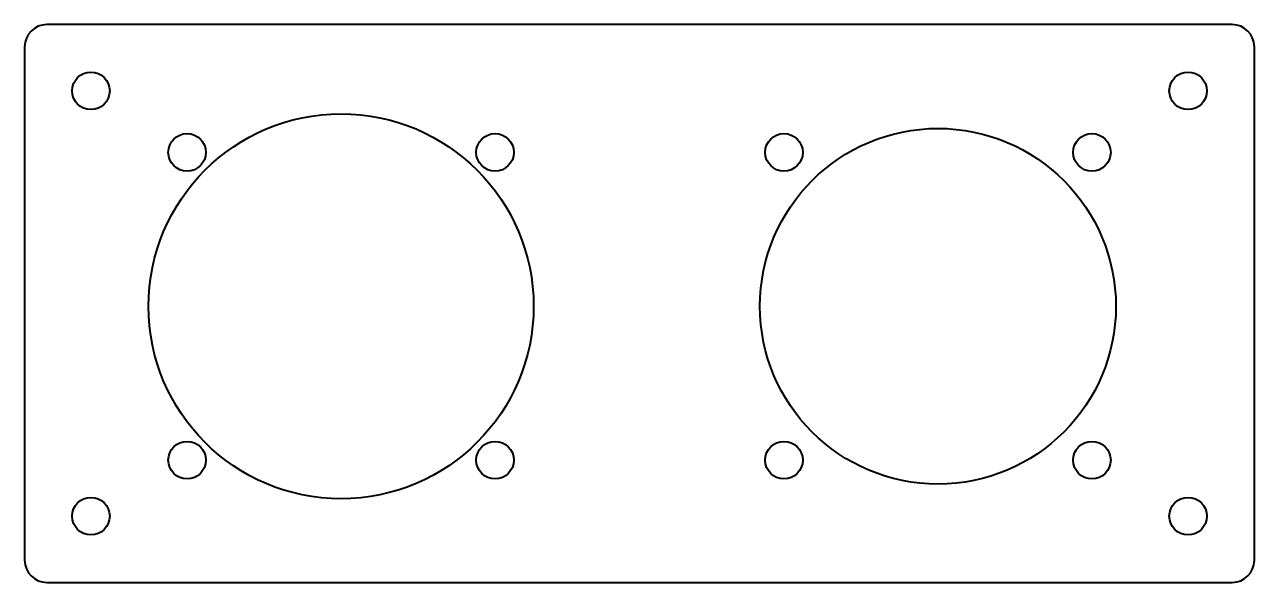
# Model space of a CAD drawing. Header units: millimetres. Extents: x -56 to 56, y 18 to 69.
import ezdxf

# ---------------------------------------------------------------- set-up
doc = ezdxf.new("R2010")
doc.units = ezdxf.units.MM
doc.layers.add('Visible', color=7, linetype='Continuous', lineweight=40)

msp = doc.modelspace()

# ---------------------------------------------------------------- linework, layer by layer
at = {"layer": 'Visible'}
for p, q in [((53.63, 69), (-53.63, 69)), ((-55.63, 67), (-55.63, 20.5)), ((55.63, 20.5), (55.63, 67)), ((-53.63, 18.5), (53.63, 18.5))]:
    msp.add_line(p, q, dxfattribs=at)
for centre, radius in [((-49.63, 63), 1.7), ((49.63, 63), 1.7), ((-27, 43.5), 17.42), ((-40.93, 57.43), 1.7), ((-13.07, 57.43), 1.7), ((27, 43.5), 16.1), ((13.07, 57.43), 1.7), ((40.93, 57.43), 1.7), ((-40.93, 29.57), 1.7), ((-13.07, 29.57), 1.7), ((13.07, 29.57), 1.7), ((40.93, 29.57), 1.7), ((-49.63, 24.5), 1.7), ((49.63, 24.5), 1.7)]:
    msp.add_circle(centre, radius, dxfattribs=at)
for centre, start, end in [((-53.63, 67), 90, 180), ((53.63, 67), 0, 90), ((-53.63, 20.5), 180, 270), ((53.63, 20.5), 270, 0)]:
    msp.add_arc(centre, 2, start, end, dxfattribs=at)

doc.saveas('drawing.dxf')
